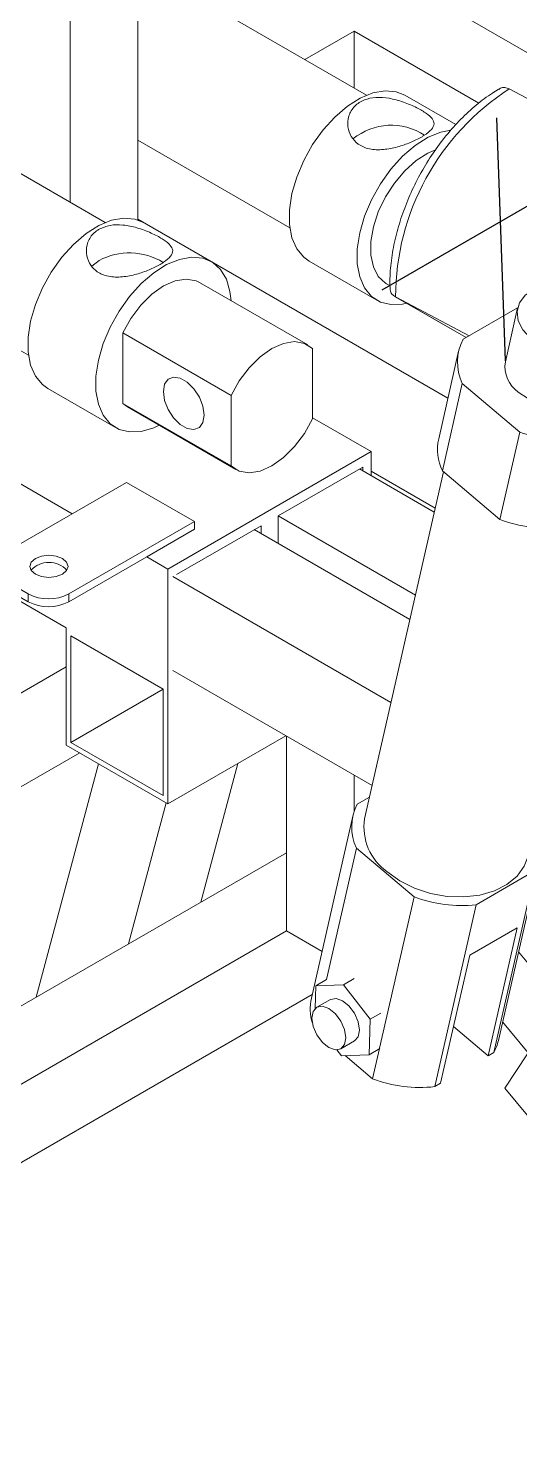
# Model space of a CAD drawing. Header units: millimetres. Extents: x -250 to 3947, y -1468 to 870.
# Drawn here: x 539.7 to 565.4, y 166.5 to 239.9 of the extents above; entities that cross this region are included whole.
import ezdxf

# ---------------------------------------------------------------- set-up
doc = ezdxf.new("R2010")
doc.units = ezdxf.units.MM
doc.linetypes.add('CENTERX2', pattern=[20.32, 12.7, -2.54, 2.54, -2.54])

msp = doc.modelspace()

# ---------------------------------------------------------------- linework, layer by layer
at = {"color": 7, "linetype": 'Continuous', "lineweight": 15}
for p, q in [((541.9041, 278.5535), (541.9041, 230.8237)), ((545.4396, 276.5124), (545.4396, 229.9001)), ((543.7395, 229.7642), (504.5809, 252.3699)), ((500.5813, 245.4415), (539.7398, 222.8358)), ((542.0165, 214.5694), (491.5404, 243.7087)), ((557.3704, 236.4085), (545.4396, 243.296)), ((558.4978, 242.8102), (569.1179, 236.6793)), ((556.73, 239.7487), (554.1572, 238.2634)), ((556.73, 239.7487), (563.2301, 235.9963)), ((556.73, 239.7487), (556.73, 236.7782)), ((562.0345, 234.8706), (559.3704, 236.4085)), ((564.814, 236.7376), (567.983, 235.0591)), ((545.4396, 234.0586), (553.3707, 229.4801)), ((561.6147, 220.6043), (545.4396, 229.942)), ((549.2751, 227.7232), (545.7395, 229.7642)), ((554.3708, 227.7481), (557.9064, 225.707)), ((554.307, 223.375), (548.6501, 226.6406)), ((558.4063, 226.5731), (558.5929, 226.4654)), ((558.8627, 225.8905), (562.5591, 223.7594)), ((558.8818, 225.88), (562.7152, 223.8495)), ((565.2499, 225.3128), (562.4058, 223.6709)), ((565.2485, 225.3069), (564.6087, 222.4947)), ((544.654, 224.0056), (550.3108, 220.7399)), ((544.654, 224.0056), (544.654, 220.3311)), ((554.5535, 223.1891), (554.5535, 219.5147)), ((562.171, 223.0493), (561.1313, 218.4796)), ((540.74, 221.1037), (544.2755, 219.0627)), ((562.3633, 221.3723), (561.3236, 216.8026)), ((562.3633, 221.3723), (565.3656, 218.834)), ((544.654, 220.3311), (550.3108, 217.0655)), ((544.654, 220.3311), (544.9004, 220.1453)), ((550.3108, 217.0655), (550.3108, 220.7399)), ((544.9004, 220.1453), (550.5573, 216.8796)), ((557.6139, 217.8114), (554.5535, 219.5781)), ((565.3656, 218.834), (564.3259, 214.2643)), ((547.0073, 211.6883), (557.6139, 217.8114)), ((557.6139, 216.5485), (557.6139, 217.8114)), ((557.1719, 217.0078), (552.7525, 214.4565)), ((560.9012, 214.6508), (556.9952, 216.9057)), ((557.1719, 216.8037), (557.1719, 217.0078)), ((561.3799, 216.755), (557.2621, 198.6559)), ((560.9497, 214.8641), (557.6139, 216.7898)), ((561.3236, 216.8026), (564.3259, 214.2643)), ((544.8547, 216.2078), (538.3042, 212.4264)), ((548.3902, 214.1668), (544.8547, 216.2078)), ((541.704, 208.6258), (530.7438, 214.9529)), ((559.9161, 210.321), (552.7525, 214.4565)), ((552.7525, 213.0278), (552.7525, 214.4565)), ((541.8398, 210.3853), (548.3902, 214.1668)), ((548.3902, 213.7585), (545.9056, 212.3243)), ((547.4492, 211.395), (551.8686, 213.9462)), ((548.3902, 214.1668), (548.3902, 213.7585)), ((551.5151, 213.7421), (559.6288, 209.0582)), ((551.8686, 213.538), (551.8686, 213.9462)), ((541.8398, 209.9771), (545.9056, 212.3243)), ((547.0073, 211.6883), (545.9056, 212.3243)), ((547.0073, 199.4402), (547.0073, 211.6883)), ((538.3043, 211.2018), (539.7185, 210.3854)), ((538.3043, 210.7935), (539.7185, 209.9771)), ((547.2724, 211.2929), (558.6437, 204.7284)), ((539.7185, 210.3854), (539.7185, 209.9771)), ((541.8398, 210.3853), (541.8398, 209.9771)), ((541.704, 208.6258), (541.704, 202.5017)), ((546.7598, 205.4213), (541.9515, 208.1971)), ((541.9515, 208.1971), (541.9515, 202.6446)), ((541.704, 206.5822), (538.649, 204.8186)), ((547.2724, 206.3937), (557.6584, 200.398)), ((547.4492, 206.2916), (547.4492, 206.2916)), ((547.4492, 206.2916), (547.4492, 206.2916)), ((541.9515, 202.6446), (546.7598, 205.4204)), ((546.7598, 199.8688), (546.7598, 205.4213)), ((541.9515, 202.6446), (546.7598, 199.8688)), ((547.0073, 199.4402), (553.1624, 202.9935)), ((553.1945, 202.9749), (553.1945, 192.8052)), ((542.4132, 202.0923), (538.649, 199.9193)), ((541.704, 202.5017), (547.0073, 199.4402)), ((543.3865, 201.5304), (540.1384, 189.3501)), ((548.723, 194.3059), (550.6534, 201.5451)), ((556.73, 200.9339), (556.73, 199.0619)), ((557.5179, 199.7801), (556.8875, 199.4162)), ((546.922, 199.4894), (544.9606, 192.1339)), ((556.6527, 198.7946), (554.4933, 189.3036)), ((508.3647, 171.0076), (553.1945, 196.8873)), ((556.8449, 197.1176), (555.2858, 190.2649)), ((556.8449, 197.1176), (559.8472, 194.5792)), ((566.1687, 195.9545), (563.0865, 194.1752)), ((566.1687, 195.9545), (564.0093, 186.4635)), ((564.2441, 187.0851), (566.4035, 196.5761)), ((559.8472, 194.5792), (558.0526, 186.6911)), ((563.0865, 194.1752), (560.9271, 184.6842)), ((511.9002, 168.9666), (553.1945, 192.8052)), ((555.0467, 191.7359), (553.1945, 192.8052)), ((565.2252, 192.9671), (562.7503, 191.5383)), ((563.7056, 186.2882), (565.2252, 192.9671)), ((569.63, 192.2795), (564.5797, 184.6066)), ((567.5017, 189.046), (565.2985, 191.7192)), ((562.7503, 191.5383), (561.2308, 184.8595)), ((555.2832, 190.2658), (554.7291, 189.9459)), ((556.7228, 190.3187), (556.1706, 189.9999)), ((514.728, 166.5163), (554.5375, 189.4978)), ((554.7291, 189.9459), (554.6929, 188.753)), ((556.1706, 189.9999), (554.7291, 189.9459)), ((557.5559, 188.2017), (556.1706, 189.9999)), ((555.4895, 189.2303), (554.7824, 188.8221)), ((557.4997, 186.3496), (557.5559, 188.2017)), ((558.1081, 188.5205), (557.5559, 188.2017)), ((565.796, 186.4545), (564.4674, 188.0665)), ((561.9026, 187.8126), (563.7056, 186.2882)), ((555.8246, 186.5989), (556.0582, 186.2956)), ((556.0323, 186.657), (556.7394, 187.0652)), ((558.0537, 186.6694), (557.4997, 186.3496)), ((558.0467, 186.6653), (557.6879, 185.0883)), ((564.0093, 186.4635), (563.7056, 186.2882)), ((556.0582, 186.2956), (557.4997, 186.3496)), ((556.2513, 186.3028), (557.6879, 185.0883)), ((561.2308, 184.8595), (560.9271, 184.6842)), ((568.4508, 179.9098), (564.5797, 184.6066))]:
    msp.add_line(p, q, dxfattribs=at)
at = {"color": 7, "linetype": 'CENTERX2'}
for p, q in [((564.6174, 222.5402), (564.1075, 237.1118)), ((558.1753, 226.2542), (570.5497, 233.3978))]:
    msp.add_line(p, q, dxfattribs=at)
at = {"color": 8, "linetype": 'Continuous', "lineweight": 15}
msp.add_line((558.8818, 225.88), (562.5596, 223.7597), dxfattribs=at)
at = {"color": 7, "linetype": 'Continuous', "lineweight": 15, "flags": 128}
for points in [[(559.3704, 236.4085), (558.9214, 236.5879), (558.3394, 236.6399), (557.7042, 236.5271), (557.0389, 236.2535), (556.3675, 235.829), (555.7143, 235.2689), (555.1029, 234.5935), (554.5554, 233.8272), (554.0915, 232.9977), (553.7281, 232.135), (553.4783, 231.2702), (553.3511, 230.4346), (553.3511, 229.6584), (553.4783, 228.9697), (553.7281, 228.3934), (554.0915, 227.9502), (554.3708, 227.7481)], [(561.758, 234.5902), (561.2397, 234.4861), (560.5744, 234.2125), (559.903, 233.788), (559.2498, 233.2279), (558.6384, 232.5525), (558.0909, 231.7862), (557.6271, 230.9567), (557.2637, 230.094), (557.0139, 229.2292), (556.8867, 228.3936), (556.8867, 227.6174), (557.0139, 226.9287), (557.2637, 226.3523), (557.6271, 225.9092), (558.0909, 225.6152), (558.6384, 225.481), (559.2498, 225.5116), (559.4466, 225.5539)], [(560.9238, 233.5471), (560.5593, 233.3871), (559.9486, 232.9963), (559.3593, 232.4671), (558.8189, 231.8243), (558.3527, 231.098), (557.9826, 230.3221), (557.7258, 229.5328), (557.5943, 228.7672), (557.5943, 228.0609), (557.7258, 227.447), (557.9826, 226.9543), (558.3527, 226.6057), (558.4063, 226.5731)], [(545.7395, 229.7642), (545.2906, 229.9436), (544.7085, 229.9956), (544.0733, 229.8828), (543.408, 229.6092), (542.7366, 229.1847), (542.0834, 228.6246), (541.472, 227.9492), (540.9245, 227.1829), (540.4606, 226.3534), (540.0972, 225.4906), (539.8474, 224.6259), (539.7202, 223.7903), (539.7202, 223.0141), (539.8474, 222.3254), (540.0972, 221.749), (540.4606, 221.3059), (540.74, 221.1037)], [(543.4165, 227.7815), (543.0327, 227.4856), (543.0314, 227.4842)], [(550.3039, 225.686), (550.2469, 226.1697), (550.0576, 226.8052), (549.7496, 227.3172), (549.3341, 227.6875), (548.8261, 227.9025), (548.244, 227.9546), (547.6088, 227.8418), (546.9435, 227.5682), (546.2721, 227.1436), (545.6189, 226.5836), (545.0075, 225.9082), (544.46, 225.1419), (543.9962, 224.3124), (543.6328, 223.4496), (543.383, 222.5848), (543.2558, 221.7493), (543.2558, 220.9731), (543.383, 220.2844), (543.6328, 219.708), (543.9962, 219.2648), (544.46, 218.9709), (545.0075, 218.8367), (545.6189, 218.8672), (546.2721, 219.0613), (546.5542, 219.1906)], [(548.6501, 226.6406), (548.4743, 226.7247), (547.9611, 226.8163), (547.3845, 226.7248), (546.7753, 226.455), (546.1661, 226.0214), (545.5894, 225.4471), (545.0763, 224.763), (544.654, 224.0056)], [(566.8002, 226.4924), (566.6557, 226.4658), (566.0889, 226.2743), (565.6406, 225.97), (565.3441, 225.5754), (565.2212, 225.1197), (565.2811, 224.6367), (565.5194, 224.1624), (565.9185, 223.7317)], [(554.5535, 223.1891), (554.1312, 223.459), (553.618, 223.5507), (553.0414, 223.4591), (552.4321, 223.1894), (551.8229, 222.7557), (551.2463, 222.1815), (550.7331, 221.4974), (550.3108, 220.7399)], [(548.8966, 219.7191), (548.8326, 220.175), (548.6485, 220.6497), (548.3663, 221.086), (548.0201, 221.4313), (547.6518, 221.6439), (547.3056, 221.6983), (547.0234, 221.5878), (546.8392, 221.3257), (546.7753, 220.9437), (546.8392, 220.4879), (547.0234, 220.0132), (547.3056, 219.5769), (547.6518, 219.2315), (548.0201, 219.0189), (548.3663, 218.9645), (548.6485, 219.0751), (548.8326, 219.3371), (548.8966, 219.7191)], [(565.2787, 220.9196), (565.8088, 220.5647), (566.4307, 220.3117), (567.0983, 220.1796), (567.762, 220.178), (568.3727, 220.3071), (568.885, 220.5573), (569.2609, 220.9101), (569.4726, 221.3392), (569.4841, 221.3855)], [(550.3108, 217.0655), (550.7331, 216.7956), (551.2463, 216.704), (551.8229, 216.7955), (552.4321, 217.0653), (553.0414, 217.4989), (553.618, 218.0731), (554.1312, 218.7573), (554.5535, 219.5147)], [(540.0943, 211.4187), (540.4188, 211.2936), (540.8014, 211.2497), (541.1841, 211.2936), (541.5085, 211.4187), (541.7253, 211.606), (541.8014, 211.8269), (541.7253, 212.0479), (541.5086, 212.2351), (541.1841, 212.3603), (540.8014, 212.4042), (540.4188, 212.3603), (540.0943, 212.2351), (539.8776, 212.0479), (539.8014, 211.8269), (539.8776, 211.606), (540.0943, 211.4187)], [(558.4345, 195.8994), (559.1044, 195.4231), (559.8735, 195.0395), (560.7104, 194.7641), (561.5808, 194.6084), (562.449, 194.5786), (563.2795, 194.676), (564.0383, 194.8966), (564.6943, 195.2314), (565.2207, 195.6666), (565.5959, 196.1845), (565.794, 196.7148)], [(554.5234, 188.2498), (554.5907, 187.8204), (554.7823, 187.3786), (555.0691, 186.9918), (555.4073, 186.7189), (555.7456, 186.6013), (556.0323, 186.657), (556.2239, 186.8775), (556.2912, 187.2293), (556.2239, 187.6587), (556.0323, 188.1005), (555.7456, 188.4873), (555.4073, 188.7602), (555.0691, 188.8778), (554.7823, 188.8221), (554.5907, 188.6016), (554.5234, 188.2498)], [(556.9983, 187.6375), (556.931, 188.0669), (556.7394, 188.5087), (556.4527, 188.8955), (556.1144, 189.1684), (555.7762, 189.286), (555.4895, 189.2303)], [(556.7394, 187.0652), (556.7394, 187.0652), (556.931, 187.2858), (556.9983, 187.6375)]]:
    msp.add_lwpolyline(points, dxfattribs=at)
at = {"color": 7, "linetype": 'Continuous', "lineweight": 15}
for centre, radius, start, end in [((571.8345, 225.8525), 12.9527, 122.820291, 179.878196), ((558.6584, 231.6878), 3.1526, 56.539246, 129.331307), ((544.999, 224.8432), 3.3374, 58.247111, 118.305007), ((564.6694, 222.4793), 2.558, 152.236593, 205.642546), ((566.1969, 222.2401), 1.6084, 170.893119, 235.188777), ((567.8258, 225.3705), 6.9842, 249.374831, 276.404331), ((563.7291, 217.9279), 2.6557, 168.010141, 205.070506), ((566.7861, 220.8008), 6.9842, 249.374831, 276.404331), ((540.8014, 210.7498), 1.2795, 43.025566, 136.97462), ((540.7791, 212.4324), 2.3055, 242.609195, 297.390641), ((540.7791, 212.0241), 2.3055, 242.609195, 297.390641), ((559.1509, 198.2246), 2.558, 152.236033, 205.643625), ((560.1112, 198.2401), 2.8793, 171.697335, 234.38523), ((562.3075, 201.1159), 6.9843, 249.375203, 276.40396), ((557.002, 188.7546), 2.5681, 167.657342, 197.100703), ((561.8699, 187.6268), 2.4352, 331.465183, 347.147546), ((560.148, 191.6245), 6.9839, 249.374429, 276.404734)]:
    msp.add_arc(centre, radius, start, end, dxfattribs=at)
for points, knots in [([(564.259, 236.7172), (564.1512, 236.6529), (563.7539, 236.4157), (563.0852, 235.9106), (562.2766, 235.1685), (561.5202, 234.3215), (560.8276, 233.3897), (560.2104, 232.3888), (559.6787, 231.3364), (559.2419, 230.2506), (558.907, 229.1489), (558.685, 228.0512), (558.5824, 227.1162), (558.5899, 226.5667), (558.5926, 226.3617)], [0, 0, 0, 0, 0.0340298, 0.12540863, 0.21671193, 0.30785987, 0.39883208, 0.48968293, 0.58050418, 0.67139655, 0.76244291, 0.85375443, 0.94542894, 1, 1, 1, 1]), ([(564.2632, 236.7105), (564.2909, 236.7304), (564.3862, 236.7993), (564.5828, 236.8238), (564.7369, 236.7664), (564.814, 236.7376)], [0, 0, 0, 0, 0.1698976, 0.5847237, 1, 1, 1, 1]), ([(560.2294, 234.222), (560.044, 234.1249), (559.6735, 233.9309), (558.9719, 233.6896), (558.2308, 233.5438), (557.5071, 233.5679), (556.9202, 233.816), (556.5389, 234.2363), (556.3602, 234.7624), (556.4066, 235.34), (556.7096, 235.8543), (557.2226, 236.1868), (557.8538, 236.3153), (558.5605, 236.266), (559.3057, 236.0629), (559.9953, 235.7643), (560.5131, 235.4596), (560.8232, 235.1834), (560.9286, 234.9132), (560.793, 234.6233), (560.4971, 234.3813), (560.274, 234.2486), (560.2294, 234.222)], [0, 0, 0, 0, 0.0501759, 0.1002527, 0.1529346, 0.208707, 0.2614457, 0.3093549, 0.3583874, 0.4123266, 0.4678822, 0.5194586, 0.567975, 0.6180307, 0.6722132, 0.7277148, 0.7784123, 0.8259538, 0.8765975, 0.9318162, 0.9863799, 1, 1, 1, 1]), ([(543.4165, 229.4146), (543.602, 229.4949), (543.9724, 229.6552), (544.6741, 229.6564), (545.4151, 229.5049), (546.1388, 229.2288), (546.7258, 228.9181), (547.1071, 228.6329), (547.2858, 228.3643), (547.2393, 228.0829), (546.9364, 227.776), (546.4233, 227.4665), (545.7921, 227.1918), (545.0855, 226.9803), (544.3402, 226.8842), (543.6506, 226.9849), (543.1328, 227.3029), (542.8228, 227.7651), (542.7174, 228.318), (542.8529, 228.888), (543.1489, 229.2478), (543.372, 229.3868), (543.4165, 229.4146)], [0, 0, 0, 0, 0.05017591, 0.10025265, 0.15293422, 0.20870657, 0.26144539, 0.30935456, 0.35838733, 0.41232648, 0.4678816, 0.51945905, 0.56797446, 0.61803055, 0.67221275, 0.72771464, 0.77841271, 0.82595371, 0.87659712, 0.93181614, 0.98637943, 1, 1, 1, 1]), ([(558.5987, 226.3617), (558.5968, 226.3221), (558.591, 226.2011), (558.6807, 226.0219), (558.8147, 225.9273), (558.8818, 225.88)], [0, 0, 0, 0, 0.1957311, 0.5976416, 1, 1, 1, 1])]:
    msp.add_open_spline(points, degree=3, knots=knots, dxfattribs=at)

doc.saveas('drawing.dxf')
